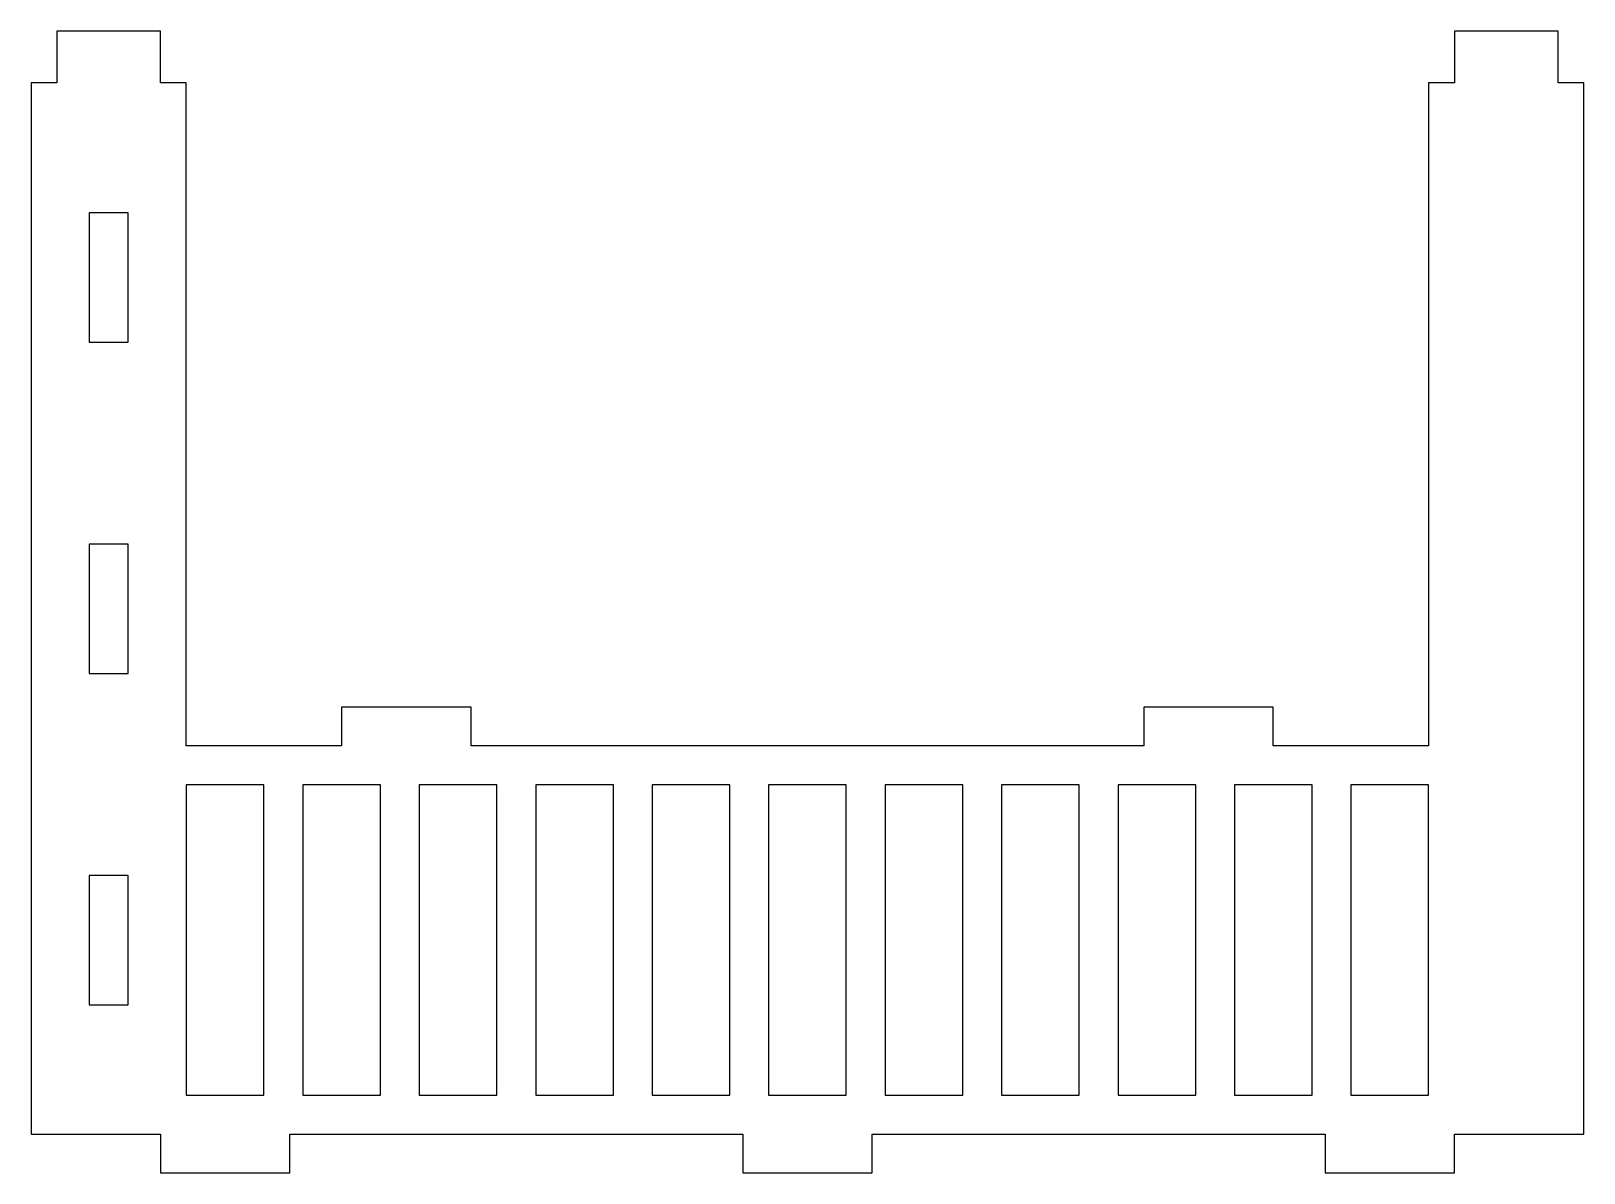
# Model space of a CAD drawing. Header units: millimetres. Extents: x 3760 to 3880, y 1829 to 1917.
import ezdxf

# ---------------------------------------------------------------- set-up
doc = ezdxf.new("R2010")
doc.units = ezdxf.units.MM

msp = doc.modelspace()

# ---------------------------------------------------------------- linework, layer by layer
at = {"color": 0}
for p, q in [((3770.41, 1917.08, -244.12), (3762.41, 1917.08, -244.12)), ((3762.41, 1917.08, -244.12), (3762.41, 1913.08, -244.12)), ((3770.41, 1913.08, -244.12), (3770.41, 1917.08, -244.12)), ((3878.41, 1917.08, -244.12), (3870.41, 1917.08, -244.12)), ((3870.41, 1917.08, -244.12), (3870.41, 1913.08, -244.12)), ((3878.41, 1913.08, -244.12), (3878.41, 1917.08, -244.12)), ((3760.41, 1913.08, -244.12), (3760.41, 1831.83, -244.12)), ((3762.41, 1913.08, -244.12), (3760.41, 1913.08, -244.12)), ((3772.41, 1913.08, -244.12), (3770.41, 1913.08, -244.12)), ((3772.41, 1861.83, -244.12), (3772.41, 1913.08, -244.12)), ((3870.41, 1913.08, -244.12), (3868.41, 1913.08, -244.12)), ((3868.41, 1913.08, -244.12), (3868.41, 1861.83, -244.12)), ((3880.41, 1913.08, -244.12), (3878.41, 1913.08, -244.12)), ((3880.41, 1831.83, -244.12), (3880.41, 1913.08, -244.12)), ((3764.91, 1903.03, -244.12), (3764.91, 1893.03, -244.12)), ((3767.91, 1903.03, -244.12), (3764.91, 1903.03, -244.12)), ((3767.91, 1893.03, -244.12), (3767.91, 1903.03, -244.12)), ((3764.91, 1893.03, -244.12), (3767.91, 1893.03, -244.12)), ((3764.91, 1877.43, -244.12), (3764.91, 1867.43, -244.12)), ((3767.91, 1877.43, -244.12), (3764.91, 1877.43, -244.12)), ((3767.91, 1867.43, -244.12), (3767.91, 1877.43, -244.12)), ((3764.91, 1867.43, -244.12), (3767.91, 1867.43, -244.12)), ((3794.41, 1864.83, -244.12), (3784.41, 1864.83, -244.12)), ((3784.41, 1864.83, -244.12), (3784.41, 1861.83, -244.12)), ((3794.41, 1861.83, -244.12), (3794.41, 1864.83, -244.12)), ((3856.41, 1864.83, -244.12), (3846.41, 1864.83, -244.12)), ((3846.41, 1864.83, -244.12), (3846.41, 1861.83, -244.12)), ((3856.41, 1861.83, -244.12), (3856.41, 1864.83, -244.12)), ((3784.41, 1861.83, -244.12), (3772.41, 1861.83, -244.12)), ((3846.41, 1861.83, -244.12), (3794.41, 1861.83, -244.12)), ((3868.41, 1861.83, -244.12), (3856.41, 1861.83, -244.12)), ((3772.41, 1858.83, -244.12), (3772.41, 1834.83, -244.12)), ((3778.41, 1858.83, -244.12), (3772.41, 1858.83, -244.12)), ((3778.41, 1834.83, -244.12), (3778.41, 1858.83, -244.12)), ((3781.41, 1858.83, -244.12), (3781.41, 1834.83, -244.12)), ((3787.41, 1858.83, -244.12), (3781.41, 1858.83, -244.12)), ((3787.41, 1834.83, -244.12), (3787.41, 1858.83, -244.12)), ((3790.41, 1858.83, -244.12), (3790.41, 1834.83, -244.12)), ((3796.41, 1858.83, -244.12), (3790.41, 1858.83, -244.12)), ((3796.41, 1834.83, -244.12), (3796.41, 1858.83, -244.12)), ((3799.41, 1858.83, -244.12), (3799.41, 1834.83, -244.12)), ((3805.41, 1858.83, -244.12), (3799.41, 1858.83, -244.12)), ((3805.41, 1834.83, -244.12), (3805.41, 1858.83, -244.12)), ((3808.41, 1858.83, -244.12), (3808.41, 1834.83, -244.12)), ((3814.41, 1858.83, -244.12), (3808.41, 1858.83, -244.12)), ((3814.41, 1834.83, -244.12), (3814.41, 1858.83, -244.12)), ((3817.41, 1858.83, -244.12), (3817.41, 1834.83, -244.12)), ((3823.41, 1858.83, -244.12), (3817.41, 1858.83, -244.12)), ((3823.41, 1834.83, -244.12), (3823.41, 1858.83, -244.12)), ((3826.41, 1858.83, -244.12), (3826.41, 1834.83, -244.12)), ((3832.41, 1858.83, -244.12), (3826.41, 1858.83, -244.12)), ((3832.41, 1834.83, -244.12), (3832.41, 1858.83, -244.12)), ((3835.41, 1858.83, -244.12), (3835.41, 1834.83, -244.12)), ((3841.41, 1858.83, -244.12), (3835.41, 1858.83, -244.12)), ((3841.41, 1834.83, -244.12), (3841.41, 1858.83, -244.12)), ((3844.41, 1858.83, -244.12), (3844.41, 1834.83, -244.12)), ((3850.41, 1858.83, -244.12), (3844.41, 1858.83, -244.12)), ((3850.41, 1834.83, -244.12), (3850.41, 1858.83, -244.12)), ((3853.41, 1858.83, -244.12), (3853.41, 1834.83, -244.12)), ((3859.41, 1858.83, -244.12), (3853.41, 1858.83, -244.12)), ((3859.41, 1834.83, -244.12), (3859.41, 1858.83, -244.12)), ((3862.41, 1858.83, -244.12), (3862.41, 1834.83, -244.12)), ((3868.41, 1858.83, -244.12), (3862.41, 1858.83, -244.12)), ((3868.41, 1834.83, -244.12), (3868.41, 1858.83, -244.12)), ((3764.91, 1851.83, -244.12), (3764.91, 1841.83, -244.12)), ((3767.91, 1851.83, -244.12), (3764.91, 1851.83, -244.12)), ((3767.91, 1841.83, -244.12), (3767.91, 1851.83, -244.12)), ((3764.91, 1841.83, -244.12), (3767.91, 1841.83, -244.12)), ((3772.41, 1834.83, -244.12), (3778.41, 1834.83, -244.12)), ((3781.41, 1834.83, -244.12), (3787.41, 1834.83, -244.12)), ((3790.41, 1834.83, -244.12), (3796.41, 1834.83, -244.12)), ((3799.41, 1834.83, -244.12), (3805.41, 1834.83, -244.12)), ((3808.41, 1834.83, -244.12), (3814.41, 1834.83, -244.12)), ((3817.41, 1834.83, -244.12), (3823.41, 1834.83, -244.12)), ((3826.41, 1834.83, -244.12), (3832.41, 1834.83, -244.12)), ((3835.41, 1834.83, -244.12), (3841.41, 1834.83, -244.12)), ((3844.41, 1834.83, -244.12), (3850.41, 1834.83, -244.12)), ((3853.41, 1834.83, -244.12), (3859.41, 1834.83, -244.12)), ((3862.41, 1834.83, -244.12), (3868.41, 1834.83, -244.12)), ((3760.41, 1831.83, -244.12), (3770.41, 1831.83, -244.12)), ((3770.41, 1831.83, -244.12), (3770.41, 1828.83, -244.12)), ((3780.41, 1828.83, -244.12), (3780.41, 1831.83, -244.12)), ((3780.41, 1831.83, -244.12), (3815.41, 1831.83, -244.12)), ((3815.41, 1831.83, -244.12), (3815.41, 1828.83, -244.12)), ((3825.41, 1828.83, -244.12), (3825.41, 1831.83, -244.12)), ((3825.41, 1831.83, -244.12), (3860.41, 1831.83, -244.12)), ((3860.41, 1831.83, -244.12), (3860.41, 1828.83, -244.12)), ((3870.41, 1828.83, -244.12), (3870.41, 1831.83, -244.12)), ((3870.41, 1831.83, -244.12), (3880.41, 1831.83, -244.12)), ((3770.41, 1828.83, -244.12), (3780.41, 1828.83, -244.12)), ((3815.41, 1828.83, -244.12), (3825.41, 1828.83, -244.12)), ((3860.41, 1828.83, -244.12), (3870.41, 1828.83, -244.12))]:
    msp.add_line(p, q, dxfattribs=at)

doc.saveas('drawing.dxf')
